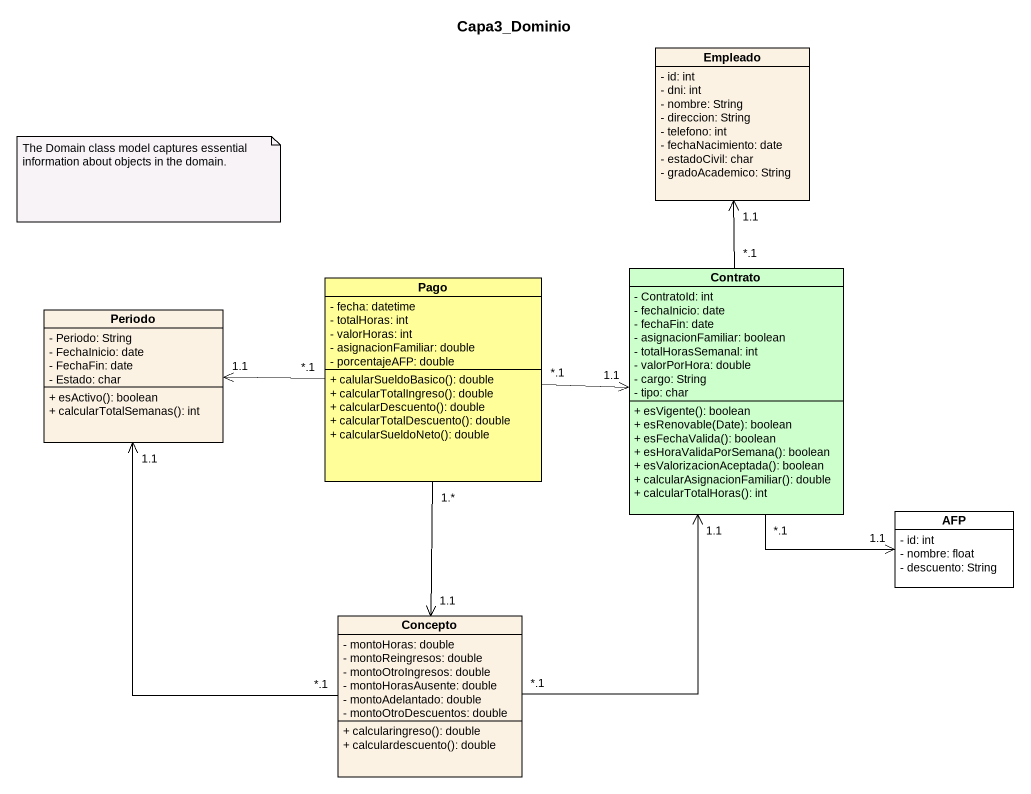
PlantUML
@startuml
title Capa3_Dominio
hide circle
hide empty members
skinparam classAttributeIconSize 0
class Empleado {
  - id: int
  - dni: int
  - nombre: String
  - direccion: String
  - telefono: int
  - fechaNacimiento: date
  - estadoCivil: char
  - gradoAcademico: String
}
class Contrato #CCFFCC {
  - ContratoId: int
  - fechaInicio: date
  - fechaFin: date
  - asignacionFamiliar: boolean
  - totalHorasSemanal: int
  - valorPorHora: double
  - cargo: String
  - tipo: char
  + esVigente(): boolean
  + esRenovable(Date): boolean
  + esFechaValida(): boolean
  + esHoraValidaPorSemana(): boolean
  + esValorizacionAceptada(): boolean
  + calcularAsignacionFamiliar(): double
  + calcularTotalHoras(): int
}
class Periodo {
  - Periodo: String
  - FechaInicio: date
  - FechaFin: date
  - Estado: char
  + esActivo(): boolean
  + calcularTotalSemanas(): int
}
class Pago #FFFE99 {
  - fecha: datetime
  - totalHoras: int
  - valorHoras: int
  - asignacionFamiliar: double
  - porcentajeAFP: double
  + calularSueldoBasico(): double
  + calcularTotalIngreso(): double
  + calcularDescuento(): double
  + calcularTotalDescuento(): double
  + calcularSueldoNeto(): double
}
class AFP #FFFFFF {
  - id: int
  - nombre: float
  - descuento: String
}
class Concepto {
  - montoHoras: double
  - montoReingresos: double
  - montoOtroIngresos: double
  - montoHorasAusente: double
  - montoAdelantado: double
  - montoOtroDescuentos: double
  + calcularingreso(): double
  + calculardescuento(): double
}
Contrato "*.1" -up-> "1.1" Empleado
Contrato "*.1" --> "1.1" AFP
Contrato "1.1" <-- "*.1" Concepto
Pago "*.1" -right-> "1.1" Contrato
Pago "*.1" -left-> "1.1" Periodo
Pago "1.*" --> "1.1" Concepto
Concepto "*.1" -up-> "1.1" Periodo
note as N1
  The Domain class model captures essential information about objects in the domain.
end note
@enduml
